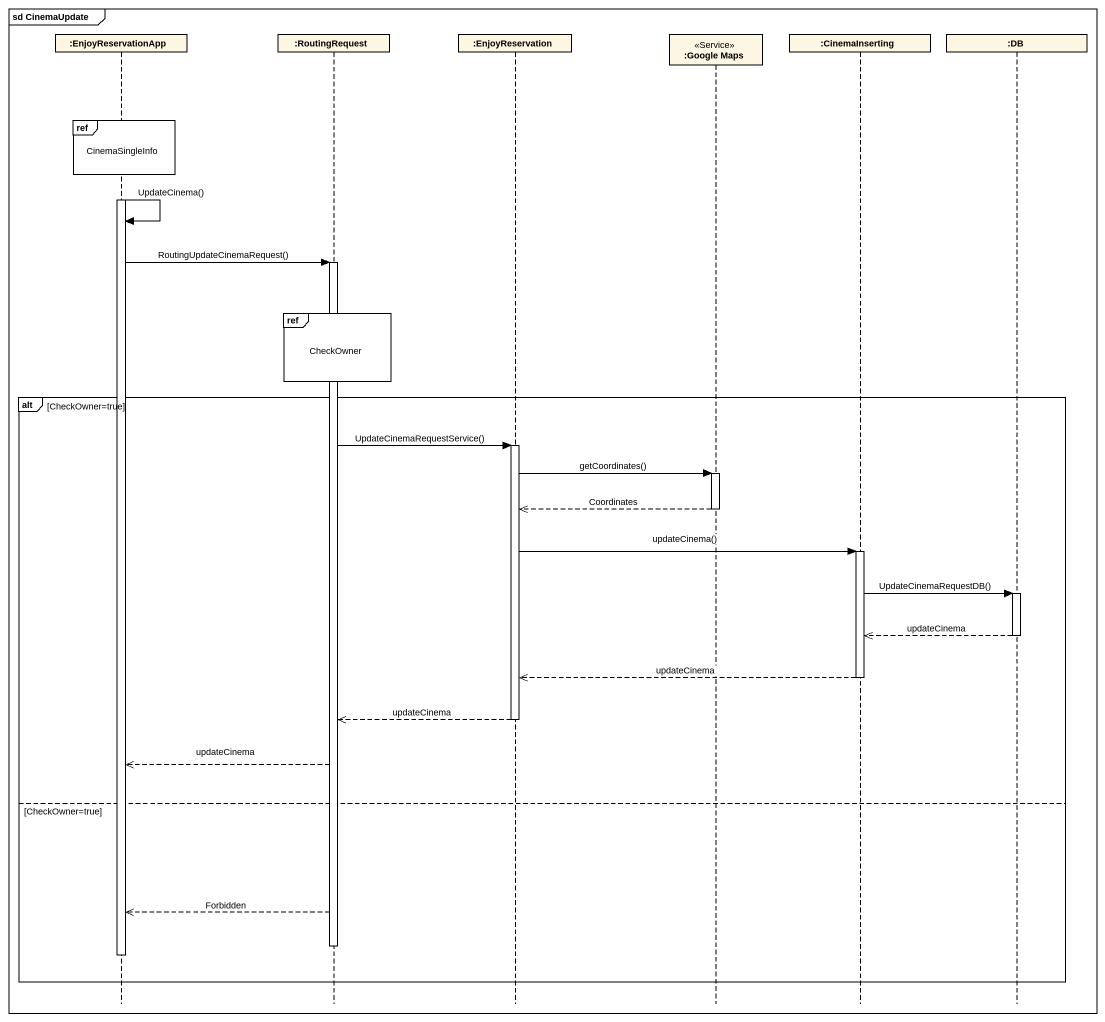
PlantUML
@startuml
mainframe sd CinemaUpdate
hide footbox
participant ":EnjoyReservationApp" as EnjoyReservationApp
participant ":RoutingRequest" as RoutingRequest
participant ":EnjoyReservation" as EnjoyReservation
participant ":Google Maps" as Google_Maps <<Service>>
participant ":CinemaInserting" as CinemaInserting
participant ":DB" as DB

ref over EnjoyReservationApp : CinemaSingleInfo
activate EnjoyReservationApp
EnjoyReservationApp -> EnjoyReservationApp : UpdateCinema()
EnjoyReservationApp -> RoutingRequest : RoutingUpdateCinemaRequest()
activate RoutingRequest
ref over RoutingRequest : CheckOwner
alt CheckOwner=true
  RoutingRequest -> EnjoyReservation : UpdateCinemaRequestService()
  activate EnjoyReservation
  EnjoyReservation -> Google_Maps : getCoordinates()
  activate Google_Maps
  Google_Maps -->> EnjoyReservation : Coordinates
  deactivate Google_Maps
  EnjoyReservation -> CinemaInserting : updateCinema()
  activate CinemaInserting
  CinemaInserting -> DB : UpdateCinemaRequestDB()
  activate DB
  DB -->> CinemaInserting : updateCinema
  deactivate DB
  CinemaInserting -->> EnjoyReservation : updateCinema
  deactivate CinemaInserting
  EnjoyReservation -->> RoutingRequest : updateCinema
  deactivate EnjoyReservation
  RoutingRequest -->> EnjoyReservationApp : updateCinema
else CheckOwner=true
  RoutingRequest -->> EnjoyReservationApp : Forbidden
  deactivate RoutingRequest
  deactivate EnjoyReservationApp
end
@enduml
